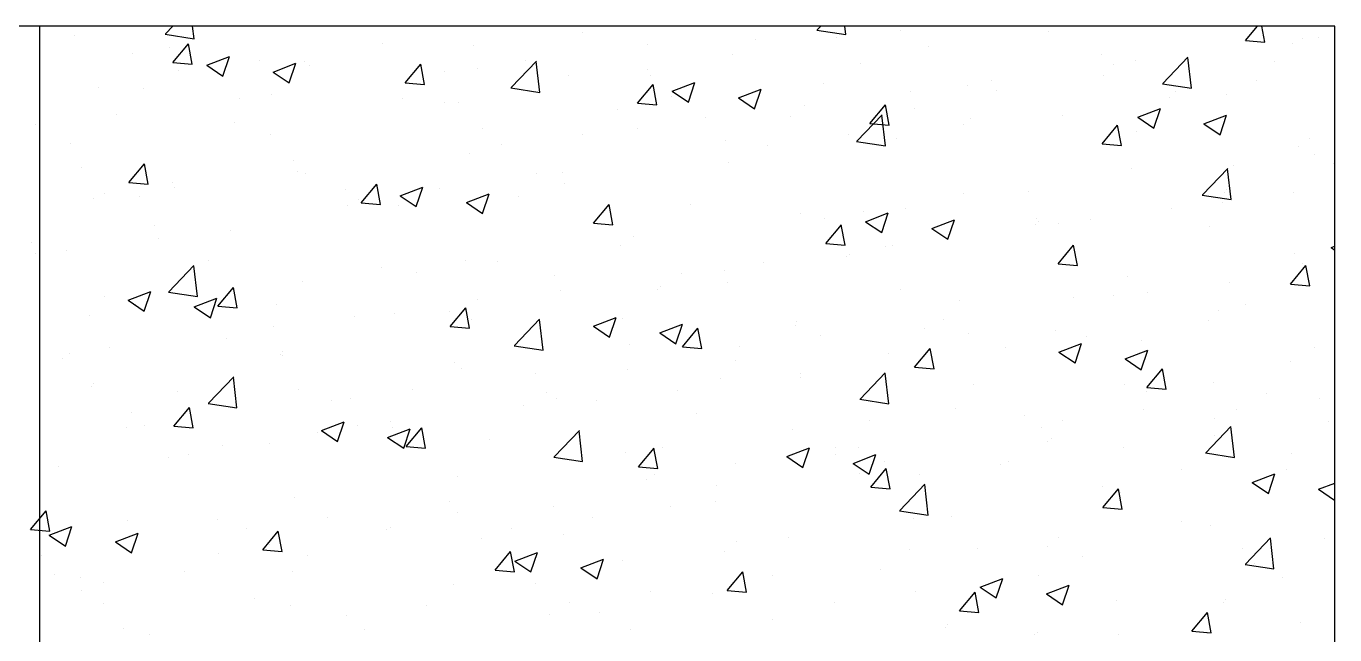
# Model space of a CAD drawing. Header units: millimetres. Extents: x 331487 to 517269, y 198509 to 399936.
# Drawn here: x 419941.6 to 420345.7, y 399748.6 to 399936.5 of the extents above; entities that cross this region are included whole.
import ezdxf

# ---------------------------------------------------------------- set-up
doc = ezdxf.new("R2010")
doc.units = ezdxf.units.MM
doc.header["$MEASUREMENT"] = 0
doc.layers.add('COLUMN', color=6, linetype='Continuous')

msp = doc.modelspace()

# ---------------------------------------------------------------- linework, layer by layer
at = {"layer": 'COLUMN'}
for p, q in [((420345.71, 399936.48), (392220.13, 399936.48)), ((420345.71, 399936.48), (419945.71, 399936.48)), ((419945.71, 399936.48), (419945.71, 381283.05)), ((420345.71, 381283.05), (420345.71, 399936.48))]:
    msp.add_line(p, q, dxfattribs=at)
at = {"layer": 'COLUMN', "color": 2, "linetype": 'Continuous'}
for p, q in [((419956.6, 399933.68), (419956.6, 399933.68)), ((419984.58, 399933.98), (419993.47, 399932.6)), ((419984.67, 399934.08), (419986.97, 399936.48)), ((419993.47, 399932.61), (419993.02, 399936.48)), ((420113.4, 399934.62), (420113.4, 399934.62)), ((420185.81, 399935.27), (420194.7, 399933.89)), ((420185.84, 399935.31), (420186.96, 399936.48)), ((420194.7, 399933.89), (420194.4, 399936.48)), ((420211.62, 399935.23), (420211.62, 399935.23)), ((420257.44, 399934.92), (420257.44, 399934.92)), ((420318.09, 399932.07), (420321.79, 399936.48)), ((420324.07, 399931.54), (420323.16, 399936.48)), ((419985.97, 399929.87), (419985.97, 399929.87)), ((419986.92, 399925.27), (419991.74, 399931.01)), ((419992.89, 399924.74), (419991.74, 399931.01)), ((420051.64, 399930.99), (420051.64, 399930.99)), ((420079.75, 399930.59), (420079.75, 399930.59)), ((420133.59, 399930.86), (420133.59, 399930.86)), ((420166.78, 399932.36), (420166.78, 399932.36)), ((420191.9, 399933.06), (420191.9, 399933.06)), ((420220.16, 399930.11), (420220.16, 399930.11)), ((420318.09, 399932.07), (420324.07, 399931.55)), ((420332.5, 399931.12), (420332.5, 399931.12)), ((420335.61, 399932.78), (420335.61, 399932.78)), ((420340.62, 399933.06), (420340.62, 399933.06)), ((419974.34, 399927.95), (419974.34, 399927.95)), ((419997.42, 399924.4), (420004.43, 399927.09)), ((420002.39, 399921.05), (420004.42, 399927.09)), ((420013.77, 399926.01), (420013.77, 399926.01)), ((420027.72, 399925.7), (420027.72, 399925.7)), ((420091.39, 399917.52), (420099.18, 399925.64)), ((420095.71, 399925.87), (420095.71, 399925.87)), ((420159.68, 399927.74), (420159.68, 399927.74)), ((420273.55, 399927.85), (420273.55, 399927.85)), ((420284.27, 399925.74), (420284.27, 399925.74)), ((420292.57, 399918.76), (420300.36, 399926.87)), ((420301.42, 399917.34), (420300.32, 399926.83)), ((420326.93, 399925.6), (420326.93, 399925.6)), ((419986.92, 399925.27), (419992.9, 399924.74)), ((419988.74, 399922.71), (419988.74, 399922.71)), ((419997.42, 399924.4), (420002.4, 399921.05)), ((420017.88, 399922.32), (420024.88, 399925.01)), ((420017.88, 399922.32), (420022.85, 399918.96)), ((420022.85, 399918.96), (420024.88, 399925.01)), ((420029.24, 399924.19), (420029.24, 399924.19)), ((420058.65, 399918.99), (420063.47, 399924.74)), ((420064.62, 399918.46), (420063.46, 399924.73)), ((420070.68, 399922.58), (420070.68, 399922.58)), ((420081.1, 399923.44), (420081.1, 399923.44)), ((420100.2, 399916.05), (420099.09, 399925.55)), ((420133.59, 399923.04), (420133.59, 399923.04)), ((420199.12, 399924.91), (420199.12, 399924.91)), ((420277.46, 399924.74), (420277.46, 399924.74)), ((419964.07, 399917.5), (419964.07, 399917.5)), ((420058.65, 399918.99), (420064.62, 399918.47)), ((420109.17, 399921.33), (420109.17, 399921.33)), ((420130.37, 399912.72), (420135.19, 399918.46)), ((420134.48, 399921.19), (420134.48, 399921.19)), ((420136.35, 399912.19), (420135.19, 399918.45)), ((420141.14, 399916.4), (420148.14, 399919.08)), ((420146.11, 399913.04), (420148.13, 399919.08)), ((420187.87, 399918.93), (420187.87, 399918.93)), ((420232.33, 399918.25), (420232.33, 399918.25)), ((420239.59, 399919.76), (420239.59, 399919.76)), ((420274.18, 399921.11), (420274.18, 399921.11)), ((420292.53, 399918.72), (420301.42, 399917.34)), ((420321.53, 399919.62), (420321.53, 399919.62)), ((419977.9, 399917.15), (419977.9, 399917.15)), ((420007.52, 399914.26), (420007.52, 399914.26)), ((420017.45, 399915.24), (420017.45, 399915.24)), ((420057.83, 399914.29), (420057.83, 399914.29)), ((420091.31, 399917.43), (420100.2, 399916.05)), ((420140.8, 399914.9), (420140.8, 399914.9)), ((420141.14, 399916.4), (420146.11, 399913.04)), ((420161.59, 399914.31), (420168.59, 399917)), ((420161.59, 399914.31), (420166.57, 399910.96)), ((420166.56, 399910.95), (420168.59, 399917)), ((420214.55, 399916.46), (420214.55, 399916.46)), ((420241.25, 399916.67), (420241.25, 399916.67)), ((420294.63, 399914.42), (420294.63, 399914.42)), ((420296.5, 399916.33), (420296.5, 399916.33)), ((420312.26, 399915.39), (420312.26, 399915.39)), ((420070.84, 399912.99), (420070.84, 399912.99)), ((420075.27, 399913.03), (420075.27, 399913.03)), ((420124.22, 399910.73), (420124.22, 399910.73)), ((420130.37, 399912.72), (420136.35, 399912.19)), ((420181.82, 399911.84), (420181.82, 399911.84)), ((420202.1, 399906.44), (420206.92, 399912.19)), ((420208.07, 399905.91), (420206.92, 399912.18)), ((420215.87, 399911.1), (420215.87, 399911.1)), ((420284.85, 399908.39), (420291.85, 399911.07)), ((420289.82, 399905.03), (420291.85, 399911.07)), ((419944.62, 399905.98), (419944.62, 399905.98)), ((419969.65, 399909.28), (419969.65, 399909.28)), ((420005.89, 399906.79), (420005.89, 399906.79)), ((420151.4, 399908.15), (420151.4, 399908.15)), ((420177.6, 399908.48), (420177.6, 399908.48)), ((420198.12, 399900.97), (420205.91, 399909.09)), ((420202.1, 399906.44), (420208.08, 399905.92)), ((420206.92, 399899.5), (420205.82, 399909)), ((420230.98, 399906.22), (420230.98, 399906.22)), ((420233.34, 399908.01), (420233.34, 399908.01)), ((420261.75, 399908.98), (420261.75, 399908.98)), ((420273.82, 399900.16), (420278.64, 399905.91)), ((420279.8, 399899.64), (420278.64, 399905.9)), ((420284.85, 399908.39), (420289.82, 399905.03)), ((420305.31, 399906.3), (420312.31, 399908.99)), ((420305.31, 399906.3), (420310.28, 399902.95)), ((420310.28, 399902.95), (420312.3, 399908.99)), ((420016.95, 399903.02), (420016.95, 399903.02)), ((420082.48, 399904.89), (420082.48, 399904.89)), ((420113.53, 399903.16), (420113.53, 399903.16)), ((420130.47, 399904.8), (420130.47, 399904.8)), ((420195.47, 399903.03), (420195.47, 399903.03)), ((420210.41, 399901.94), (420210.41, 399901.94)), ((420284.37, 399903.97), (420284.37, 399903.97)), ((420337.75, 399901.71), (420337.75, 399901.71)), ((419955.38, 399900.39), (419955.38, 399900.39)), ((420078.54, 399897.31), (420078.54, 399897.31)), ((420088.49, 399899.87), (420088.49, 399899.87)), ((420157.55, 399901.09), (420157.55, 399901.09)), ((420170.44, 399899.73), (420170.44, 399899.73)), ((420198.03, 399900.88), (420206.92, 399899.5)), ((420273.82, 399900.17), (420279.8, 399899.64)), ((420334.4, 399899.49), (420334.4, 399899.49)), ((419973.34, 399888.23), (419978.16, 399893.98)), ((419979.31, 399887.7), (419978.15, 399893.97)), ((420024.17, 399894.88), (420024.17, 399894.88)), ((420158.47, 399894.45), (420158.47, 399894.45)), ((420314.31, 399893.62), (420314.31, 399893.62)), ((420339.34, 399896.91), (420339.34, 399896.91)), ((420345.55, 399893.89), (420345.71, 399894.08)), ((420345.55, 399893.89), (420345.71, 399893.88)), ((419958.63, 399893.01), (419958.63, 399893.01)), ((420025.34, 399891.55), (420025.34, 399891.55)), ((420028.03, 399890.9), (420028.03, 399890.9)), ((420099.23, 399891.08), (420099.23, 399891.08)), ((420107.28, 399891.42), (420107.28, 399891.42)), ((420283.05, 399892.45), (420283.05, 399892.45)), ((420304.84, 399884.42), (420312.63, 399892.54)), ((420313.65, 399882.95), (420312.54, 399892.45)), ((419973.34, 399888.23), (419979.31, 399887.71)), ((419986.74, 399888.3), (419986.74, 399888.3)), ((419987.46, 399886.57), (419987.46, 399886.57)), ((420040.12, 399886.04), (420040.12, 399886.04)), ((420045.06, 399881.96), (420049.88, 399887.7)), ((420051.04, 399881.42), (420049.88, 399887.69)), ((420057.11, 399884.14), (420064.12, 399886.83)), ((420062.08, 399880.79), (420064.11, 399886.83)), ((420069.41, 399886.43), (420069.41, 399886.43)), ((420107.96, 399888.04), (420107.96, 399888.04)), ((420251.16, 399885.3), (420251.16, 399885.3)), ((420311.63, 399885.26), (420311.63, 399885.26)), ((420312.38, 399886.11), (420312.38, 399886.11)), ((420333.1, 399885.17), (420333.1, 399885.17)), ((419962.43, 399883.27), (419962.43, 399883.27)), ((419965.85, 399884.87), (419965.85, 399884.87)), ((419976.68, 399883.86), (419976.68, 399883.86)), ((420044.37, 399883.13), (420044.37, 399883.13)), ((420045.06, 399881.96), (420051.04, 399881.43)), ((420057.11, 399884.14), (420062.09, 399880.79)), ((420077.57, 399882.06), (420084.57, 399884.75)), ((420077.57, 399882.06), (420082.55, 399878.7)), ((420082.54, 399878.7), (420084.57, 399884.74)), ((420093.5, 399883.79), (420093.5, 399883.79)), ((420116.79, 399875.68), (420121.61, 399881.43)), ((420122.76, 399875.15), (420121.61, 399881.42)), ((420146.89, 399881.53), (420146.89, 399881.53)), ((420231.11, 399884.96), (420231.11, 399884.96)), ((420304.75, 399884.33), (420313.65, 399882.95)), ((420311.04, 399882.1), (420311.04, 399882.1)), ((420040.91, 399881.07), (420040.91, 399881.07)), ((420056.61, 399881), (420056.61, 399881)), ((420180.6, 399878.55), (420180.6, 399878.55)), ((420200.27, 399879.28), (420200.27, 399879.28)), ((420200.83, 399876.13), (420207.83, 399878.82)), ((420205.8, 399872.78), (420207.83, 399878.82)), ((420213.28, 399880.32), (420213.28, 399880.32)), ((420295.22, 399880.18), (420295.22, 399880.18)), ((419981.22, 399874.82), (419981.22, 399874.82)), ((420004.67, 399873.51), (420004.67, 399873.51)), ((420116.79, 399875.68), (420122.77, 399875.16)), ((420188.25, 399877.02), (420188.25, 399877.02)), ((420188.52, 399869.4), (420193.34, 399875.15)), ((420194.49, 399868.87), (420193.33, 399875.14)), ((420200.83, 399876.13), (420205.8, 399872.78)), ((420221.28, 399874.05), (420228.29, 399876.74)), ((420221.28, 399874.05), (420226.26, 399870.69)), ((420226.25, 399870.69), (420228.28, 399876.74)), ((420253.31, 399875.25), (420253.31, 399875.25)), ((420253.65, 399877.02), (420253.65, 399877.02)), ((420254.06, 399876.1), (420254.06, 399876.1)), ((420260.53, 399875.7), (420260.53, 399875.7)), ((420270.19, 399876.89), (420270.19, 399876.89)), ((420307.03, 399874.77), (420307.03, 399874.77)), ((419943.34, 399869.83), (419943.34, 399869.83)), ((419982.59, 399871.06), (419982.59, 399871.06)), ((420129.26, 399871.51), (420129.26, 399871.51)), ((420188.52, 399869.4), (420194.49, 399868.88)), ((419944.6, 399866.4), (419944.6, 399866.4)), ((419954.16, 399867.1), (419954.16, 399867.1)), ((420125.09, 399868.71), (420125.09, 399868.71)), ((420194.99, 399865.24), (420194.99, 399865.24)), ((420195.74, 399866.09), (420195.74, 399866.09)), ((420207.04, 399868.57), (420207.04, 399868.57)), ((420209.19, 399868.65), (420209.19, 399868.65)), ((420260.24, 399863.13), (420265.06, 399868.87)), ((420266.22, 399862.6), (420265.06, 399868.87)), ((420333.18, 399866.21), (420333.18, 399866.21)), ((420344.54, 399868.12), (420345.71, 399868.57)), ((420344.54, 399868.12), (420345.71, 399867.34)), ((419985.65, 399854.45), (419993.44, 399862.57)), ((419994.51, 399853.03), (419993.4, 399862.53)), ((419997.98, 399864.15), (419997.98, 399864.15)), ((420051.36, 399861.89), (420051.36, 399861.89)), ((420077.32, 399864.02), (420077.32, 399864.02)), ((420087.22, 399863.72), (420087.22, 399863.72)), ((420157.25, 399861.16), (420157.25, 399861.16)), ((420169.16, 399863.59), (420169.16, 399863.59)), ((420260.24, 399863.13), (420266.22, 399862.61)), ((420331.97, 399856.85), (420336.79, 399862.6)), ((420335.59, 399863.31), (420335.59, 399863.31)), ((420337.94, 399856.32), (420336.78, 399862.59)), ((420026.81, 399857.61), (420026.81, 399857.61)), ((420062.19, 399860.42), (420062.19, 399860.42)), ((420104.75, 399859.63), (420104.75, 399859.63)), ((420144.13, 399860.29), (420144.13, 399860.29)), ((420158.13, 399857.38), (420158.13, 399857.38)), ((420281.84, 399859.16), (420281.84, 399859.16)), ((420313.04, 399857.47), (420313.04, 399857.47)), ((419965.68, 399852.97), (419965.68, 399852.97)), ((419973.09, 399851.89), (419980.09, 399854.58)), ((419978.06, 399848.53), (419980.09, 399854.58)), ((419985.62, 399854.41), (419994.51, 399853.03)), ((420000.79, 399850.05), (420005.62, 399855.79)), ((420006.77, 399849.52), (420005.61, 399855.79)), ((420106.74, 399854.75), (420106.74, 399854.75)), ((420136.67, 399855.23), (420136.67, 399855.23)), ((420137.42, 399856.08), (420137.42, 399856.08)), ((420211.51, 399855.12), (420211.51, 399855.12)), ((420264.89, 399852.87), (420264.89, 399852.87)), ((420277.27, 399853.3), (420277.27, 399853.3)), ((420288, 399854.18), (420288, 399854.18)), ((420331.97, 399856.85), (420337.94, 399856.33)), ((419973.09, 399851.89), (419978.07, 399848.53)), ((419975.47, 399850.57), (419975.47, 399850.57)), ((419993.55, 399849.8), (420000.55, 399852.49)), ((419993.55, 399849.8), (419998.52, 399846.45)), ((419998.52, 399846.45), (420000.55, 399852.49)), ((419999.03, 399852.11), (419999.03, 399852.11)), ((420000.8, 399850.05), (420006.77, 399849.52)), ((420019.07, 399850.71), (420019.07, 399850.71)), ((420072.52, 399843.77), (420077.34, 399849.52)), ((420078.5, 399843.24), (420077.34, 399849.51)), ((420080.97, 399851.98), (420080.97, 399851.98)), ((420229.9, 399851.67), (420229.9, 399851.67)), ((420309.83, 399848.81), (420309.83, 399848.81)), ((420318.27, 399850.61), (420318.27, 399850.61)), ((419961.16, 399847.12), (419961.16, 399847.12)), ((420043.1, 399846.99), (420043.1, 399846.99)), ((420055.4, 399847.71), (420055.4, 399847.71)), ((420072.45, 399848.46), (420072.45, 399848.46)), ((420078.36, 399845.22), (420078.36, 399845.22)), ((420079.1, 399846.07), (420079.1, 399846.07)), ((420092.38, 399837.9), (420100.17, 399846.01)), ((420101.23, 399836.48), (420100.13, 399845.98)), ((420116.8, 399843.88), (420123.81, 399846.57)), ((420121.78, 399840.52), (420123.8, 399846.57)), ((420125.83, 399846.2), (420125.83, 399846.2)), ((420179.39, 399845.27), (420179.39, 399845.27)), ((420224.85, 399845.86), (420224.85, 399845.86)), ((420306.79, 399845.73), (420306.79, 399845.73)), ((420018.07, 399843.69), (420018.07, 399843.69)), ((420072.52, 399843.77), (420078.5, 399843.25)), ((420116.8, 399843.88), (420121.78, 399840.52)), ((420137.26, 399841.8), (420144.26, 399844.48)), ((420137.26, 399841.8), (420142.24, 399838.44)), ((420142.23, 399838.44), (420144.26, 399844.48)), ((420144.25, 399837.5), (420149.07, 399843.24)), ((420150.22, 399836.97), (420149.07, 399843.24)), ((420179.21, 399843.95), (420179.21, 399843.95)), ((420186.97, 399840.88), (420186.97, 399840.88)), ((420218.95, 399843.29), (420218.95, 399843.29)), ((420232.59, 399841.69), (420232.59, 399841.69)), ((420259.32, 399842.41), (420259.32, 399842.41)), ((420268.92, 399840.74), (420268.92, 399840.74)), ((419967.27, 399837.2), (419967.27, 399837.2)), ((420003.46, 399840.22), (420003.46, 399840.22)), ((420092.34, 399837.86), (420101.23, 399836.48)), ((420128.04, 399838.22), (420128.04, 399838.22)), ((420144.25, 399837.5), (420150.22, 399836.97)), ((420161.94, 399837.58), (420161.94, 399837.58)), ((420215.97, 399831.22), (420220.79, 399836.97)), ((420221.95, 399830.69), (420220.79, 399836.96)), ((420243.88, 399837.45), (420243.88, 399837.45)), ((420260.52, 399835.87), (420267.52, 399838.56)), ((420265.49, 399832.51), (420267.52, 399838.56)), ((420285.98, 399839.44), (420285.98, 399839.44)), ((420339.36, 399837.18), (420339.36, 399837.18)), ((419952.95, 399833.81), (419952.95, 399833.81)), ((419954.91, 399835.38), (419954.91, 399835.38)), ((420020.04, 399835.21), (420020.04, 399835.21)), ((420020.65, 399834.94), (420020.65, 399834.94)), ((420020.78, 399836.06), (420020.78, 399836.06)), ((420074.03, 399832.69), (420074.03, 399832.69)), ((420160.64, 399833.28), (420160.64, 399833.28)), ((420207.97, 399835.36), (420207.97, 399835.36)), ((420260.52, 399835.87), (420265.49, 399832.52)), ((420280.97, 399833.79), (420287.98, 399836.48)), ((420280.97, 399833.79), (420285.95, 399830.43)), ((420285.94, 399830.43), (420287.97, 399836.47)), ((420331.96, 399832.92), (420331.96, 399832.92)), ((420076.1, 399830.73), (420076.1, 399830.73)), ((420098.79, 399829.27), (420098.79, 399829.27)), ((420127.41, 399830.43), (420127.41, 399830.43)), ((420180.73, 399829.13), (420180.73, 399829.13)), ((420199.1, 399821.34), (420206.89, 399829.46)), ((420207.96, 399819.93), (420206.85, 399829.42)), ((420215.97, 399831.22), (420221.95, 399830.7)), ((420287.7, 399824.95), (420292.52, 399830.69)), ((420293.67, 399824.42), (420292.52, 399830.69)), ((419961.72, 399825.2), (419961.72, 399825.2)), ((419962.46, 399826.05), (419962.46, 399826.05)), ((419997.93, 399820.11), (420005.72, 399828.23)), ((420006.73, 399818.64), (420005.63, 399828.14)), ((420156.04, 399827.87), (420156.04, 399827.87)), ((420180.8, 399828.18), (420180.8, 399828.18)), ((420234.18, 399825.92), (420234.18, 399825.92)), ((420280.62, 399825.88), (420280.62, 399825.88)), ((420287.7, 399824.95), (420293.68, 399824.42)), ((420308.25, 399826.45), (420308.25, 399826.45)), ((419988.35, 399823.77), (419988.35, 399823.77)), ((420025.59, 399824.32), (420025.59, 399824.32)), ((420035.88, 399820.98), (420035.88, 399820.98)), ((420041.73, 399821.51), (420041.73, 399821.51)), ((420060.91, 399824.28), (420060.91, 399824.28)), ((420102.32, 399823.27), (420102.32, 399823.27)), ((420105.52, 399821.47), (420105.52, 399821.47)), ((420117.82, 399820.85), (420117.82, 399820.85)), ((420142.86, 399824.14), (420142.86, 399824.14)), ((420199.06, 399821.3), (420207.96, 399819.93)), ((420287.56, 399823.67), (420287.56, 399823.67)), ((420324.6, 399823.02), (420324.6, 399823.02)), ((420340.94, 399821.41), (420340.94, 399821.41)), ((419974.25, 399817.28), (419974.25, 399817.28)), ((419987.21, 399813.01), (419992.03, 399818.76)), ((419993.19, 399812.48), (419992.03, 399818.75)), ((419997.84, 399820.02), (420006.73, 399818.64)), ((420095.12, 399819.26), (420095.12, 399819.26)), ((420148.5, 399817), (420148.5, 399817)), ((420228.68, 399818.38), (420228.68, 399818.38)), ((420286.73, 399818.03), (420286.73, 399818.03)), ((420315.46, 399818.3), (420315.46, 399818.3)), ((419972.72, 399812.67), (419972.72, 399812.67)), ((419978.09, 399813.31), (419978.09, 399813.31)), ((419987.21, 399813.01), (419993.19, 399812.49)), ((420032.78, 399811.63), (420039.78, 399814.31)), ((420037.75, 399808.27), (420039.78, 399814.31)), ((420044, 399813.26), (420044, 399813.26)), ((420054.18, 399814.42), (420054.18, 399814.42)), ((420054.67, 399812.53), (420054.67, 399812.53)), ((420058.94, 399806.74), (420063.76, 399812.48)), ((420064.91, 399806.21), (420063.76, 399812.47)), ((420201.88, 399814.74), (420201.88, 399814.74)), ((420249.93, 399816.44), (420249.93, 399816.44)), ((420255.26, 399812.49), (420255.26, 399812.49)), ((420261.7, 399814.74), (420261.7, 399814.74)), ((420305.83, 399804.79), (420313.62, 399812.91)), ((420308.61, 399815.52), (420308.61, 399815.52)), ((420314.68, 399803.37), (420313.58, 399812.87)), ((420343.64, 399814.6), (420343.64, 399814.6)), ((420031.47, 399811.06), (420031.47, 399811.06)), ((420032.78, 399811.63), (420037.76, 399808.27)), ((420053.24, 399809.54), (420060.24, 399812.23)), ((420053.24, 399809.54), (420058.21, 399806.19)), ((420058.21, 399806.19), (420060.24, 399812.23)), ((420084.85, 399808.8), (420084.85, 399808.8)), ((420104.65, 399803.56), (420112.44, 399811.68)), ((420113.46, 399802.09), (420112.35, 399811.59)), ((420178.17, 399811.98), (420178.17, 399811.98)), ((420258.1, 399809.12), (420258.1, 399809.12)), ((420308.64, 399810.23), (420308.64, 399810.23)), ((420002.24, 399806.93), (420002.24, 399806.93)), ((420016.79, 399807.55), (420016.79, 399807.55)), ((420058.94, 399806.74), (420064.92, 399806.21)), ((420126.83, 399804.93), (420126.83, 399804.93)), ((420130.66, 399800.46), (420135.49, 399806.21)), ((420136.64, 399799.93), (420135.48, 399806.2)), ((420138.23, 399806.55), (420138.23, 399806.55)), ((420176.5, 399803.62), (420183.5, 399806.31)), ((420181.47, 399800.26), (420183.49, 399806.3)), ((420191.61, 399806.43), (420191.61, 399806.43)), ((420198.54, 399806.42), (420198.54, 399806.42)), ((420257.14, 399808.29), (420257.14, 399808.29)), ((420280.48, 399806.29), (420280.48, 399806.29)), ((420305.79, 399804.75), (420314.68, 399803.37)), ((420332.21, 399804.49), (420332.21, 399804.49)), ((419951.73, 399800.52), (419951.73, 399800.52)), ((419985.68, 399803.24), (419985.68, 399803.24)), ((419991.76, 399804.25), (419991.76, 399804.25)), ((420104.56, 399803.47), (420113.46, 399802.09)), ((420130.66, 399800.46), (420136.64, 399799.94)), ((420160.67, 399801.43), (420160.67, 399801.43)), ((420176.5, 399803.62), (420181.47, 399800.26)), ((420191.61, 399804.29), (420191.61, 399804.29)), ((420196.95, 399801.53), (420203.95, 399804.22)), ((420196.95, 399801.53), (420201.93, 399798.18)), ((420201.92, 399798.18), (420203.95, 399804.22)), ((420206.76, 399802.08), (420206.76, 399802.08)), ((420242.61, 399801.3), (420242.61, 399801.3)), ((420245, 399802.04), (420245, 399802.04)), ((420074.89, 399797.44), (420074.89, 399797.44)), ((420133.29, 399796.42), (420133.29, 399796.42)), ((420135.63, 399798.14), (420135.63, 399798.14)), ((420198.83, 399798.28), (420198.83, 399798.28)), ((420202.39, 399794.19), (420207.21, 399799.93)), ((420208.36, 399793.65), (420207.21, 399799.92)), ((420217.58, 399798), (420217.58, 399798)), ((420298.38, 399799.78), (420298.38, 399799.78)), ((420320.21, 399795.61), (420327.21, 399798.3)), ((420325.18, 399792.25), (420327.21, 399798.3)), ((420330.75, 399799.63), (420330.75, 399799.63)), ((420154.82, 399794.58), (420154.82, 399794.58)), ((420202.39, 399794.19), (420208.37, 399793.66)), ((420211.37, 399787.01), (420219.16, 399795.13)), ((420220.18, 399785.54), (420219.08, 399795.04)), ((420273.89, 399794.48), (420273.89, 399794.48)), ((420274.12, 399787.91), (420278.94, 399793.66)), ((420280.09, 399787.38), (420278.93, 399793.65)), ((420279.4, 399792.59), (420279.4, 399792.59)), ((420320.21, 399795.61), (420325.18, 399792.25)), ((420340.66, 399793.53), (420345.71, 399795.46)), ((420340.67, 399793.53), (420345.64, 399790.17)), ((420024.38, 399791.04), (420024.38, 399791.04)), ((420072.48, 399789.82), (420072.48, 399789.82)), ((420104.31, 399788.18), (420104.31, 399788.18)), ((420140.51, 399788.27), (420140.51, 399788.27)), ((420154.42, 399789.69), (420154.42, 399789.69)), ((420345.63, 399790.17), (420345.71, 399790.39)), ((419942.94, 399781.1), (419947.76, 399786.85)), ((419947.37, 399786.37), (419947.37, 399786.37)), ((419948.92, 399780.57), (419947.76, 399786.84)), ((420034.61, 399784.84), (420034.61, 399784.84)), ((420074.97, 399786.4), (420074.97, 399786.4)), ((420116.55, 399784.7), (420116.55, 399784.7)), ((420211.29, 399786.92), (420220.18, 399785.54)), ((420215.57, 399784.47), (420215.57, 399784.47)), ((420227.46, 399785.09), (420227.46, 399785.09)), ((420274.12, 399787.91), (420280.09, 399787.39)), ((419942.94, 399781.1), (419948.92, 399780.58)), ((419948.76, 399779.37), (419955.76, 399782.06)), ((419953.73, 399776.02), (419955.76, 399782.06)), ((419973.03, 399783.99), (419973.03, 399783.99)), ((420000.75, 399784.11), (420000.75, 399784.11)), ((420009.57, 399781.54), (420009.57, 399781.54)), ((420014.67, 399774.83), (420019.49, 399780.57)), ((420020.64, 399774.3), (420019.49, 399780.57)), ((420052.96, 399781.13), (420052.96, 399781.13)), ((420054.14, 399781.86), (420054.14, 399781.86)), ((420091.51, 399781.41), (420091.51, 399781.41)), ((420298.3, 399783.58), (420298.3, 399783.58)), ((420307.4, 399782.23), (420307.4, 399782.23)), ((419948.76, 399779.37), (419953.73, 399776.02)), ((419969.22, 399777.29), (419976.22, 399779.98)), ((419969.22, 399777.29), (419974.19, 399773.93)), ((419974.19, 399773.93), (419976.21, 399779.98)), ((420016.65, 399776.39), (420016.65, 399776.39)), ((420082.19, 399778.26), (420082.19, 399778.26)), ((420107.52, 399779.6), (420107.52, 399779.6)), ((420160.9, 399777.35), (420160.9, 399777.35)), ((420176.95, 399778.69), (420176.95, 399778.69)), ((420260.42, 399778.59), (420260.42, 399778.59)), ((420318.1, 399770.46), (420325.89, 399778.57)), ((420326.9, 399768.99), (420325.8, 399778.48)), ((420342.37, 399778.46), (420342.37, 399778.46)), ((419946.42, 399773.23), (419946.42, 399773.23)), ((420001.03, 399773.64), (420001.03, 399773.64)), ((420014.67, 399774.83), (420020.65, 399774.3)), ((420028.36, 399773.09), (420028.36, 399773.09)), ((420086.4, 399768.55), (420091.22, 399774.3)), ((420092.37, 399768.02), (420091.21, 399774.29)), ((420092.47, 399771.37), (420099.47, 399774.05)), ((420097.44, 399768.01), (420099.47, 399774.05)), ((420157.25, 399774.46), (420157.25, 399774.46)), ((420214.28, 399775.09), (420214.28, 399775.09)), ((420235.39, 399775.29), (420235.39, 399775.29)), ((420256.89, 399775.83), (420256.89, 399775.83)), ((420267.66, 399772.84), (420267.66, 399772.84)), ((420317.33, 399775.16), (420317.33, 399775.16)), ((419990.49, 399768.11), (419990.49, 399768.11)), ((420023.87, 399768.25), (420023.87, 399768.25)), ((420086.4, 399768.55), (420092.37, 399768.03)), ((420092.47, 399771.37), (420097.45, 399768.01)), ((420112.93, 399769.28), (420119.93, 399771.97)), ((420112.93, 399769.28), (420117.9, 399765.93)), ((420117.9, 399765.92), (420119.93, 399771.97)), ((420125.61, 399771.65), (420125.61, 399771.65)), ((420158.12, 399762.28), (420162.94, 399768.02)), ((420164.1, 399761.75), (420162.94, 399768.02)), ((420205.54, 399768.79), (420205.54, 399768.79)), ((420318.01, 399770.36), (420326.91, 399768.99)), ((420321.05, 399770.58), (420321.05, 399770.58)), ((419950.52, 399767.24), (419950.52, 399767.24)), ((419958.33, 399766.38), (419958.33, 399766.38)), ((419965.45, 399764.81), (419965.45, 399764.81)), ((420073.67, 399764.15), (420073.67, 399764.15)), ((420098.93, 399764.45), (420098.93, 399764.45)), ((420172.23, 399766.98), (420172.23, 399766.98)), ((420236.19, 399763.36), (420243.19, 399766.04)), ((420241.16, 399760), (420243.18, 399766.04)), ((420254.18, 399766.84), (420254.18, 399766.84)), ((420256.64, 399761.27), (420263.64, 399763.96)), ((420261.61, 399757.92), (420263.64, 399763.96)), ((420329.53, 399766.34), (420329.53, 399766.34)), ((419958.61, 399762.22), (419958.61, 399762.22)), ((420011.99, 399759.96), (420011.99, 399759.96)), ((420134.36, 399761.99), (420134.36, 399761.99)), ((420153.6, 399761.29), (420153.6, 399761.29)), ((420158.12, 399762.28), (420164.1, 399761.75)), ((420216.3, 399761.86), (420216.3, 399761.86)), ((420229.85, 399756), (420234.67, 399761.75)), ((420235.82, 399755.47), (420234.67, 399761.74)), ((420236.19, 399763.36), (420241.16, 399760)), ((420256.64, 399761.27), (420261.62, 399757.92)), ((419965.55, 399758.24), (419965.55, 399758.24)), ((420023.16, 399757.75), (420023.16, 399757.75)), ((420065.38, 399757.7), (420065.38, 399757.7)), ((420109.33, 399758.7), (420109.33, 399758.7)), ((420191.27, 399758.56), (420191.27, 399758.56)), ((420229.85, 399756), (420235.83, 399755.48)), ((420278.19, 399759.3), (420278.19, 399759.3)), ((420311.33, 399758.64), (420311.33, 399758.64)), ((420312.08, 399759.48), (420312.08, 399759.48)), ((420040.61, 399754.44), (420040.61, 399754.44)), ((420103.09, 399754.89), (420103.09, 399754.89)), ((420118.76, 399755.45), (420118.76, 399755.45)), ((420172.14, 399753.19), (420172.14, 399753.19)), ((420301.57, 399749.73), (420306.39, 399755.47)), ((420307.55, 399749.2), (420306.39, 399755.47)), ((420335.14, 399752.45), (420335.14, 399752.45)), ((419971.82, 399750.7), (419971.82, 399750.7)), ((419979.7, 399748.78), (419979.7, 399748.78)), ((420046.17, 399750.38), (420046.17, 399750.38)), ((420128.11, 399750.25), (420128.11, 399750.25)), ((420225.52, 399750.94), (420225.52, 399750.94)), ((420226.25, 399751.8), (420226.25, 399751.8)), ((420253.02, 399748.62), (420253.02, 399748.62)), ((420253.76, 399749.47), (420253.76, 399749.47)), ((420278.91, 399748.68), (420278.91, 399748.68)), ((420301.57, 399749.73), (420307.55, 399749.2)), ((420306.18, 399748.94), (420306.18, 399748.94))]:
    msp.add_line(p, q, dxfattribs=at)

doc.saveas('drawing.dxf')
